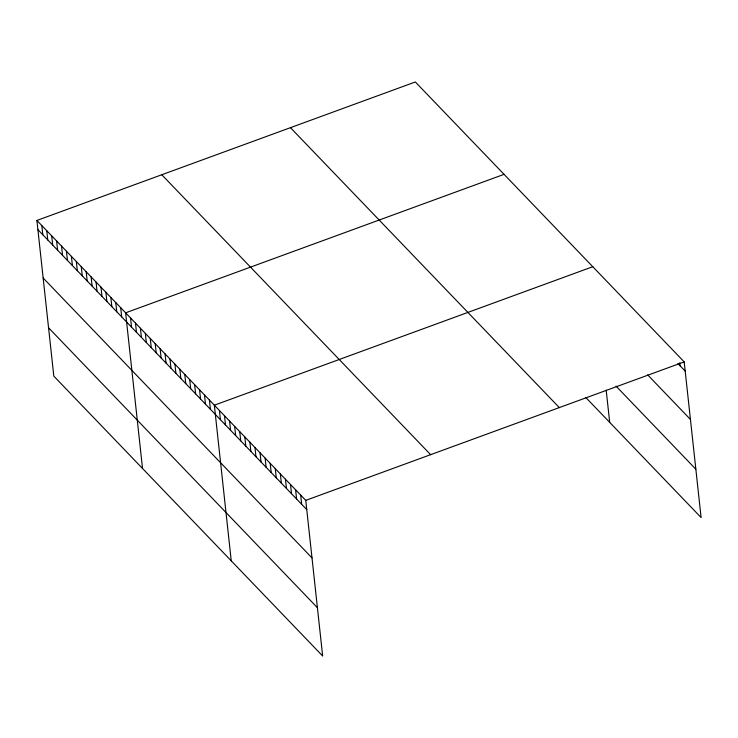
<?xml version="1.0" encoding="UTF-8"?>
<svg xmlns="http://www.w3.org/2000/svg" width="738" height="738" viewBox="0 0 738 738"><rect width="100%" height="100%" fill="white"/><g stroke="black" fill="none" stroke-linecap="round" stroke-linejoin="round"><path stroke-width="1.11" d="M36.9 220.45L305.753 500.373L322.663 656.027L53.809 376.112L36.9 220.45L415.337 81.973L684.191 361.888L701.1 517.55L585.751 397.45M504.063 174.343L125.617 312.829L142.526 468.482M592.78 266.713L214.343 405.199L231.252 560.862M305.753 500.373L684.191 361.888M677.936 363.557L685.187 371.103M647.641 374.867L690.445 419.433M616.045 386.131L695.851 469.22M290.458 127.665L559.303 407.588M161.788 174.749L430.632 454.673M37.906 229.666L306.75 509.589M43.155 277.995L311.999 557.919M48.56 327.783L317.414 607.706M679.781 362.745L680.113 365.817M606.193 390.162L609.689 422.376M300.67 495.087L301.676 504.303M295.597 489.801L296.593 499.017M290.514 484.506L291.519 493.731M285.44 479.22L286.436 488.436M280.357 473.934L281.363 483.15M275.283 468.648L276.28 477.864M270.2 463.363L271.206 472.578M265.126 458.077L266.123 467.292M260.044 452.781L261.049 462.006M254.97 447.496L255.966 456.711M249.887 442.21L250.892 451.425M244.813 436.924L245.809 446.139M239.73 431.638L240.736 440.854M234.656 426.352L235.653 435.568M229.573 421.066L230.579 430.282M224.5 415.771L225.496 424.987M219.417 410.485L220.422 419.701M209.417 400.07L210.413 409.286M204.481 394.931L205.487 404.156M199.555 389.802L200.552 399.018M194.629 384.673L195.625 393.889M189.694 379.544L190.699 388.76M184.768 374.406L185.773 383.622M179.841 369.277L180.838 378.493M174.906 364.148L175.912 373.363M169.98 359.009L170.985 368.225M165.054 353.88L166.05 363.096M160.128 348.751L161.124 357.967M155.192 343.613L156.198 352.838M150.266 338.484L151.262 347.699M145.34 333.355L146.336 342.57M140.404 328.226L141.41 337.441M135.478 323.087L136.484 332.303M130.552 317.958L131.548 327.174M120.691 307.691L121.696 316.906M115.765 302.562L116.761 311.777M110.838 297.432L111.835 306.648M105.903 292.294L106.909 301.519M100.977 287.165L101.973 296.381M96.051 282.036L97.047 291.252M91.115 276.898L92.121 286.123M86.189 271.769L87.195 280.984M81.263 266.639L82.259 275.855M76.328 261.51L77.333 270.726M71.401 256.372L72.407 265.588M66.475 251.243L67.472 260.459M61.549 246.114L62.545 255.33M56.614 240.975L57.619 250.2M51.688 235.846L52.684 245.062M46.762 230.717L47.758 239.933M41.826 225.579L42.832 234.804"/></g></svg>
